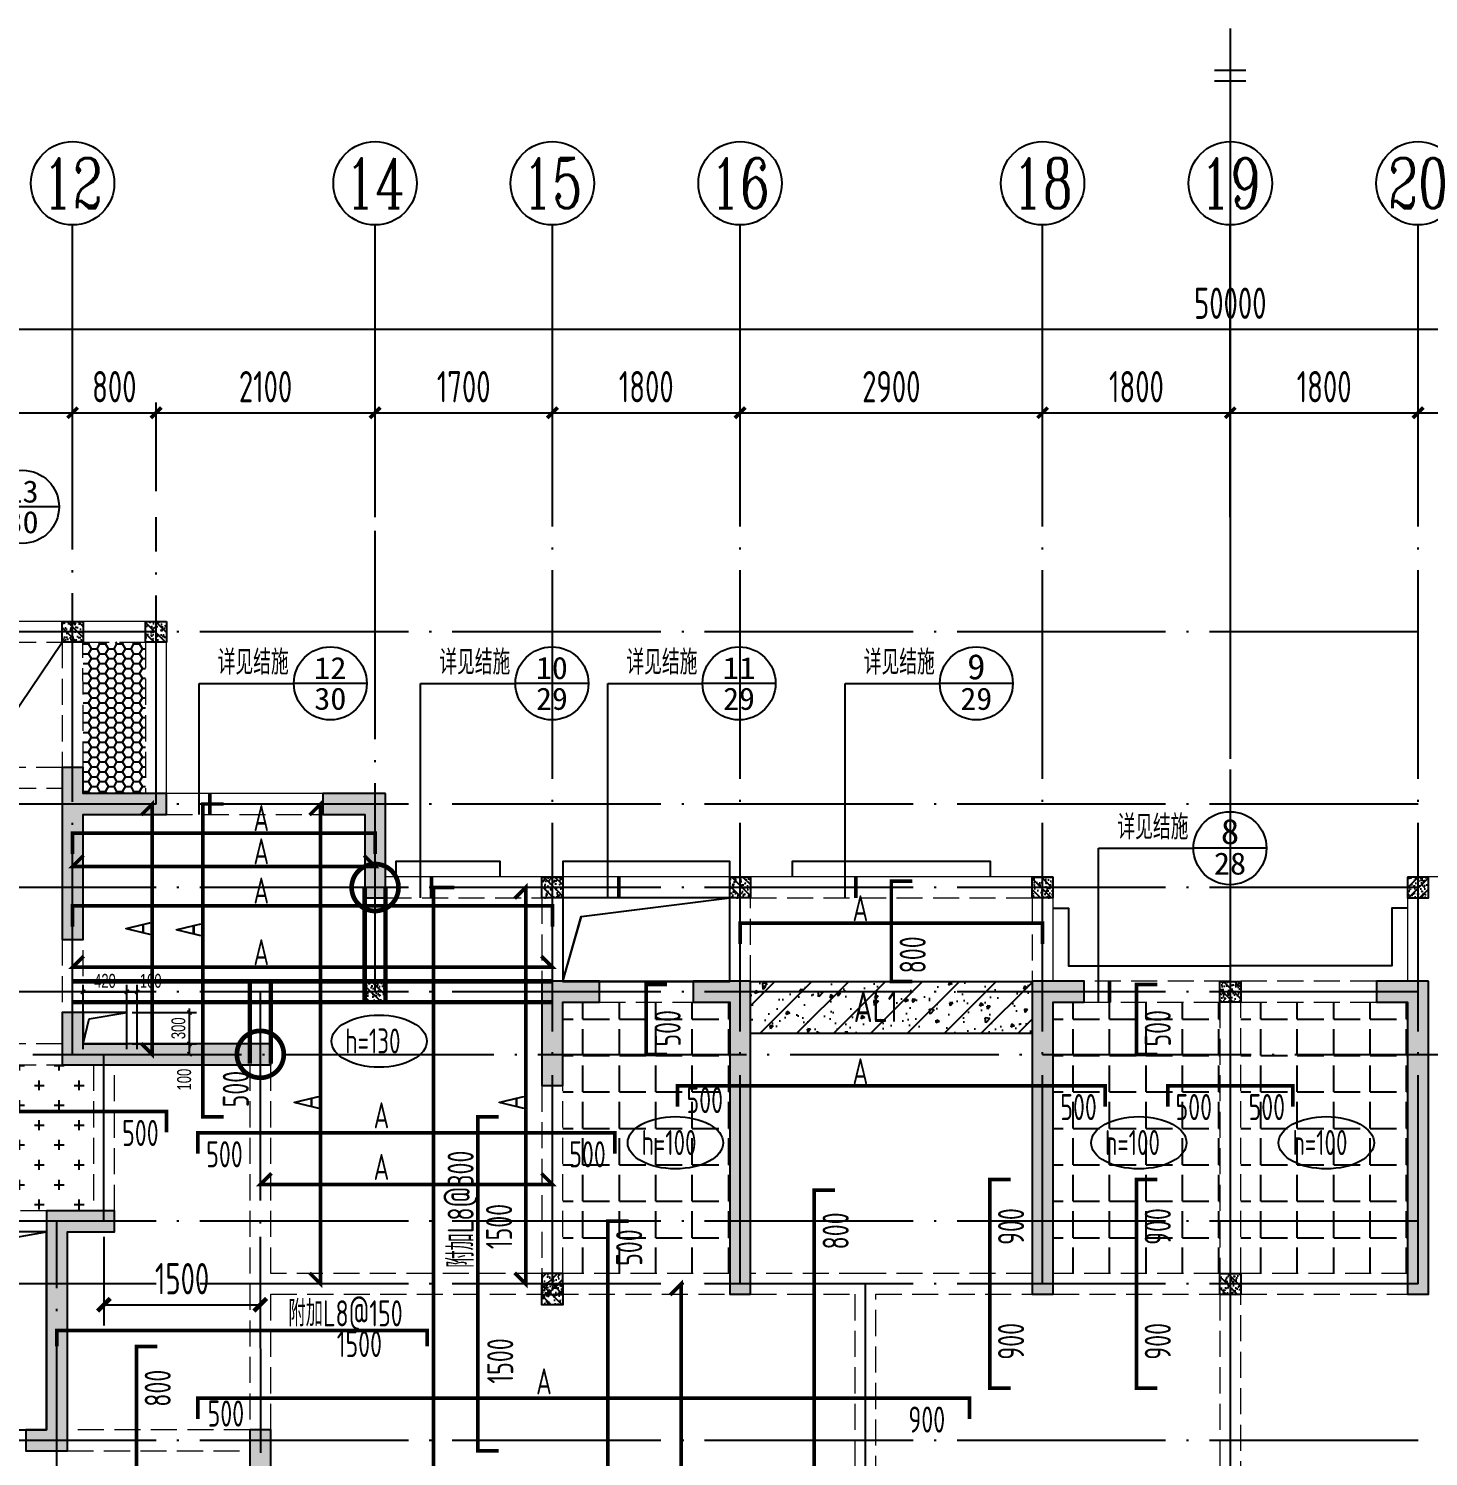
# Model space of a CAD drawing. Extents: x -1712635 to -854203, y -534641 to -21985.
# Drawn here: x -1234195 to -1220773, y -221457 to -207770 of the extents above; entities that cross this region are included whole.
import ezdxf
from ezdxf.enums import TextEntityAlignment as Align

# ---------------------------------------------------------------- set-up
doc = ezdxf.new("R2010")
doc.units = 0
doc.header["$LTSCALE"] = 1000
for name, pattern in [('CENTER', [8, 5, -1, 1, -1]), ('DASH', [0.35, 0.25, -0.1]), ('DASHED', [0.75, 0.5, -0.25]), ('DOTE', [2.42, 2, -0.2, 0.02, -0.2])]:
    doc.linetypes.add(name, pattern=pattern)
doc.layers.get('0').update_dxf_attribs({"linetype": 'CONTINUOUS'})
doc.layers.get('Defpoints').update_dxf_attribs({"linetype": 'CONTINUOUS'})
doc.layers.add('+公共字体', color=7, linetype='CONTINUOUS', lineweight=20)
for name, color, linetype in [('A-AXIS', 1, 'CONTINUOUS'), ('A-DOTE', 10, 'DOTE'), ('AXIS_NUM', 7, 'CONTINUOUS'), ('BEAM', 4, 'DASHED'), ('DIM_IDEN', 67, 'CONTINUOUS'), ('PUB_TEXT', 2, 'CONTINUOUS'), ('ROOF', 183, 'CONTINUOUS'), ('S-B板填充', 251, 'CONTINUOUS'), ('S-B板标注', 3, 'CONTINUOUS'), ('S-B板配筋', 6, 'CONTINUOUS'), ('S-B板配筋号', 7, 'CONTINUOUS'), ('S-C承台编号', 6, 'CONTINUOUS'), ('S-D洞口', 4, 'CONTINUOUS'), ('S-D洞口标注', 3, 'CONTINUOUS'), ('S-L主梁线', 4, 'DASH'), ('S-Q墙填充', 252, 'CONTINUOUS'), ('S-Q墙实线', 6, 'CONTINUOUS'), ('S-Q墙标注', 3, 'CONTINUOUS'), ('S-Y一般标注', 3, 'CONTINUOUS'), ('S-板正筋', 2, 'CONTINUOUS'), ('S-构造柱', 212, 'CONTINUOUS'), ('TEXT', 2, 'CONTINUOUS'), ('THIN', 7, 'CONTINUOUS'), ('水平筋标注', 7, 'CONTINUOUS'), ('看线', 251, 'CONTINUOUS')]:
    doc.layers.add(name, color=color, linetype=linetype)
doc.layers.add('配箍校核', color=34, linetype='CONTINUOUS', plot=False)
doc.styles.add('_TCH_AXIS', font='COMPLEX', dxfattribs={"bigfont": 'GBCBIG'})
doc.styles.add('_TCH_LABEL', font='simhei.ttf')
doc.styles.add('TSSD_Axis', font='complex.shx', dxfattribs={"width": 0.7, "bigfont": 'hztxt.shx'})
doc.styles.add('TSSD_DIMENSION', font='Tssdeng.shx', dxfattribs={"width": 0.7, "bigfont": 'tssdchn.shx'})
doc.styles.add('TSSD_REIN', font='tssdeng.shx', dxfattribs={"width": 0.7, "height": 300, "bigfont": 'tssdchn.shx'})
doc.styles.add('结构文字', font='zstxt.shx', dxfattribs={"width": 0.7, "bigfont": 'zshz.shx'})
doc.dimstyles.new('STRUCK', dxfattribs={"dimtxt": 400, "dimasz": 121, "dimexe": 200, "dimexo": 150, "dimgap": 115, "dimtad": 1, "dimdec": 0, "dimdsep": 46, "dimtxsty": '结构文字', "dimblk": 'ARCHTICK', "dimcen": 400, "dimclrd": 3, "dimclre": 3, "dimclrt": 7, "dimadec": 0, "dimazin": 0, "dimtfac": 1, "dimtdec": 0, "dimtix": 1, "dimtmove": 2, "dimatfit": 3, "dimldrblk": '_DIMX', "dimfxl": 0, "dimtolj": 1, "dimtzin": 0, "dimarcsym": 0})
doc.dimstyles.new('STRUCK30', dxfattribs={"dimscale": 0.33333, "dimtxt": 400, "dimasz": 121, "dimexe": 200, "dimexo": 150, "dimgap": 115, "dimtad": 1, "dimdec": 0, "dimdsep": 46, "dimtxsty": '结构文字', "dimblk": 'ARCHTICK', "dimcen": 400, "dimclrd": 3, "dimclre": 3, "dimclrt": 7, "dimadec": 0, "dimazin": 0, "dimtfac": 1, "dimtdec": 0, "dimtix": 1, "dimtmove": 2, "dimatfit": 3, "dimldrblk": '_DIMX', "dimfxl": 0, "dimtolj": 1, "dimtzin": 0, "dimarcsym": 0})
doc.dimstyles.new('TSSD_100_100', dxfattribs={"dimtxt": 300, "dimasz": 100, "dimexe": 100, "dimexo": 250, "dimgap": 100, "dimtad": 1, "dimdec": 0, "dimzin": 0, "dimdsep": 46, "dimtxsty": 'TSSD_DIMENSION', "dimblk": 'ARCHTICK', "dimcen": 0, "dimdle": 100, "dimclrt": 7, "dimadec": 0, "dimazin": 0, "dimtfac": 1, "dimtdec": 0, "dimtix": 1, "dimtmove": 2, "dimatfit": 3, "dimldrblk": 'ARCHTICK', "dimfxl": 0, "dimtolj": 1, "dimtzin": 0, "dimarcsym": 0})

# ---------------------------------------------------------------- blocks, each defined once
blk = doc.blocks.new('ts_axno')
at = {"color": 0, "linetype": 'ByBlock', "lineweight": -2}
blk.add_circle((0, 0), 0.5, dxfattribs=at)
at = {"color": 0, "linetype": 'ByBlock', "lineweight": -2, "style": 'TSSD_Axis', "width": 0.7}
blk.add_attdef('A', text='', height=0.6, dxfattribs=at).set_placement((0, 0), align=Align.MIDDLE_CENTER)
blk = doc.blocks.new('_ArchTick')
at = {"color": 0, "const_width": 0.35}
blk.add_lwpolyline([(-0.5, -0.5), (0.5, 0.5)], dxfattribs=at)
blk = doc.blocks.new('*D122')
at = {"layer": 'Defpoints', "color": 0}
for p in [(18500, 19250), (15700, 18250), (18500, 18250)]:
    blk.add_point(p, dxfattribs=at)
at = {"layer": 'S-Y一般标注', "color": 0, "lineweight": -2}
for p, q in [((15700, 18500), (15700, 19350)), ((18500, 18500), (18500, 19350)), ((15600, 19250), (18600, 19250))]:
    blk.add_line(p, q, dxfattribs=at)
at = {"layer": 'S-Y一般标注', "color": 0, "lineweight": -2, "xscale": 100, "yscale": 100, "zscale": 100, "rotation": 180}
blk.add_blockref('_ArchTick', (15700, 19250), dxfattribs=at)
at = {"layer": 'S-Y一般标注', "color": 0, "lineweight": -2, "xscale": 100, "yscale": 100, "zscale": 100}
blk.add_blockref('_ArchTick', (18500, 19250), dxfattribs=at)
at = {"layer": 'S-Y一般标注', "color": 7, "insert": (17100, 19500), "char_height": 300, "attachment_point": 5, "style": 'TSSD_DIMENSION'}
blk.add_mtext('\\A1;2800', dxfattribs=at)
blk = doc.blocks.new('*D123')
at = {"layer": 'Defpoints', "color": 0}
for p in [(19300, 19250), (18500, 18250), (19300, 18250)]:
    blk.add_point(p, dxfattribs=at)
at = {"layer": 'S-Y一般标注', "color": 0, "lineweight": -2}
for p, q in [((18500, 18500), (18500, 19350)), ((19300, 18500), (19300, 19350)), ((18400, 19250), (19400, 19250))]:
    blk.add_line(p, q, dxfattribs=at)
at = {"layer": 'S-Y一般标注', "color": 0, "lineweight": -2, "xscale": 100, "yscale": 100, "zscale": 100, "rotation": 180}
blk.add_blockref('_ArchTick', (18500, 19250), dxfattribs=at)
at = {"layer": 'S-Y一般标注', "color": 0, "lineweight": -2, "xscale": 100, "yscale": 100, "zscale": 100}
blk.add_blockref('_ArchTick', (19300, 19250), dxfattribs=at)
at = {"layer": 'S-Y一般标注', "color": 7, "insert": (18900, 19500), "char_height": 300, "attachment_point": 5, "style": 'TSSD_DIMENSION'}
blk.add_mtext('\\A1;800', dxfattribs=at)
blk = doc.blocks.new('*D124')
at = {"layer": 'Defpoints', "color": 0}
for p in [(23100, 19250), (21400, 18250), (23100, 18250)]:
    blk.add_point(p, dxfattribs=at)
at = {"layer": 'S-Y一般标注', "color": 0, "lineweight": -2}
for p, q in [((21400, 18500), (21400, 19350)), ((23100, 18500), (23100, 19350)), ((21300, 19250), (23200, 19250))]:
    blk.add_line(p, q, dxfattribs=at)
at = {"layer": 'S-Y一般标注', "color": 0, "lineweight": -2, "xscale": 100, "yscale": 100, "zscale": 100, "rotation": 180}
blk.add_blockref('_ArchTick', (21400, 19250), dxfattribs=at)
at = {"layer": 'S-Y一般标注', "color": 0, "lineweight": -2, "xscale": 100, "yscale": 100, "zscale": 100}
blk.add_blockref('_ArchTick', (23100, 19250), dxfattribs=at)
at = {"layer": 'S-Y一般标注', "color": 7, "insert": (22250, 19500), "char_height": 300, "attachment_point": 5, "style": 'TSSD_DIMENSION'}
blk.add_mtext('\\A1;1700', dxfattribs=at)
blk = doc.blocks.new('*D125')
at = {"layer": 'Defpoints', "color": 0}
for p in [(24900, 19250), (23100, 18250), (24900, 18250)]:
    blk.add_point(p, dxfattribs=at)
at = {"layer": 'S-Y一般标注', "color": 0, "lineweight": -2}
for p, q in [((23100, 18500), (23100, 19350)), ((24900, 18500), (24900, 19350)), ((23000, 19250), (25000, 19250))]:
    blk.add_line(p, q, dxfattribs=at)
at = {"layer": 'S-Y一般标注', "color": 0, "lineweight": -2, "xscale": 100, "yscale": 100, "zscale": 100, "rotation": 180}
blk.add_blockref('_ArchTick', (23100, 19250), dxfattribs=at)
at = {"layer": 'S-Y一般标注', "color": 0, "lineweight": -2, "xscale": 100, "yscale": 100, "zscale": 100}
blk.add_blockref('_ArchTick', (24900, 19250), dxfattribs=at)
at = {"layer": 'S-Y一般标注', "color": 7, "insert": (24000, 19500), "char_height": 300, "attachment_point": 5, "style": 'TSSD_DIMENSION'}
blk.add_mtext('\\A1;1800', dxfattribs=at)
blk = doc.blocks.new('*D126')
at = {"layer": 'Defpoints', "color": 0}
for p in [(27800, 19250), (24900, 18250), (27800, 18250)]:
    blk.add_point(p, dxfattribs=at)
at = {"layer": 'S-Y一般标注', "color": 0, "lineweight": -2}
for p, q in [((24900, 18500), (24900, 19350)), ((27800, 18500), (27800, 19350)), ((24800, 19250), (27900, 19250))]:
    blk.add_line(p, q, dxfattribs=at)
at = {"layer": 'S-Y一般标注', "color": 0, "lineweight": -2, "xscale": 100, "yscale": 100, "zscale": 100, "rotation": 180}
blk.add_blockref('_ArchTick', (24900, 19250), dxfattribs=at)
at = {"layer": 'S-Y一般标注', "color": 0, "lineweight": -2, "xscale": 100, "yscale": 100, "zscale": 100}
blk.add_blockref('_ArchTick', (27800, 19250), dxfattribs=at)
at = {"layer": 'S-Y一般标注', "color": 7, "insert": (26350, 19500), "char_height": 300, "attachment_point": 5, "style": 'TSSD_DIMENSION'}
blk.add_mtext('\\A1;2900', dxfattribs=at)
blk = doc.blocks.new('*D127')
at = {"layer": 'Defpoints', "color": 0}
for p in [(29600, 19250), (27800, 18250), (29600, 18250)]:
    blk.add_point(p, dxfattribs=at)
at = {"layer": 'S-Y一般标注', "color": 0, "lineweight": -2}
for p, q in [((27800, 18500), (27800, 19350)), ((29600, 18500), (29600, 19350)), ((27700, 19250), (29700, 19250))]:
    blk.add_line(p, q, dxfattribs=at)
at = {"layer": 'S-Y一般标注', "color": 0, "lineweight": -2, "xscale": 100, "yscale": 100, "zscale": 100, "rotation": 180}
blk.add_blockref('_ArchTick', (27800, 19250), dxfattribs=at)
at = {"layer": 'S-Y一般标注', "color": 0, "lineweight": -2, "xscale": 100, "yscale": 100, "zscale": 100}
blk.add_blockref('_ArchTick', (29600, 19250), dxfattribs=at)
at = {"layer": 'S-Y一般标注', "color": 7, "insert": (28700, 19500), "char_height": 300, "attachment_point": 5, "style": 'TSSD_DIMENSION'}
blk.add_mtext('\\A1;1800', dxfattribs=at)
blk = doc.blocks.new('*D128')
at = {"layer": 'Defpoints', "color": 0}
for p in [(31400, 19250), (29600, 18250), (31400, 18250)]:
    blk.add_point(p, dxfattribs=at)
at = {"layer": 'S-Y一般标注', "color": 0, "lineweight": -2}
for p, q in [((29600, 18500), (29600, 19350)), ((31400, 18500), (31400, 19350)), ((29500, 19250), (31500, 19250))]:
    blk.add_line(p, q, dxfattribs=at)
at = {"layer": 'S-Y一般标注', "color": 0, "lineweight": -2, "xscale": 100, "yscale": 100, "zscale": 100, "rotation": 180}
blk.add_blockref('_ArchTick', (29600, 19250), dxfattribs=at)
at = {"layer": 'S-Y一般标注', "color": 0, "lineweight": -2, "xscale": 100, "yscale": 100, "zscale": 100}
blk.add_blockref('_ArchTick', (31400, 19250), dxfattribs=at)
at = {"layer": 'S-Y一般标注', "color": 7, "insert": (30500, 19500), "char_height": 300, "attachment_point": 5, "style": 'TSSD_DIMENSION'}
blk.add_mtext('\\A1;1800', dxfattribs=at)
blk = doc.blocks.new('*D129')
at = {"layer": 'Defpoints', "color": 0}
for p in [(34300, 19250), (31400, 18250), (34300, 18250)]:
    blk.add_point(p, dxfattribs=at)
at = {"layer": 'S-Y一般标注', "color": 0, "lineweight": -2}
for p, q in [((31400, 18500), (31400, 19350)), ((34300, 18500), (34300, 19350)), ((31300, 19250), (34400, 19250))]:
    blk.add_line(p, q, dxfattribs=at)
at = {"layer": 'S-Y一般标注', "color": 0, "lineweight": -2, "xscale": 100, "yscale": 100, "zscale": 100, "rotation": 180}
blk.add_blockref('_ArchTick', (31400, 19250), dxfattribs=at)
at = {"layer": 'S-Y一般标注', "color": 0, "lineweight": -2, "xscale": 100, "yscale": 100, "zscale": 100}
blk.add_blockref('_ArchTick', (34300, 19250), dxfattribs=at)
at = {"layer": 'S-Y一般标注', "color": 7, "insert": (32850, 19500), "char_height": 300, "attachment_point": 5, "style": 'TSSD_DIMENSION'}
blk.add_mtext('\\A1;2900', dxfattribs=at)
blk = doc.blocks.new('*D139')
at = {"layer": 'Defpoints', "color": 0}
for p in [(54600, 20050), (4600, 18250), (54600, 18250)]:
    blk.add_point(p, dxfattribs=at)
at = {"layer": 'S-Y一般标注', "color": 0, "lineweight": -2}
for p, q in [((4600, 18500), (4600, 20150)), ((54600, 18500), (54600, 20150)), ((4500, 20050), (54700, 20050))]:
    blk.add_line(p, q, dxfattribs=at)
at = {"layer": 'S-Y一般标注', "color": 0, "lineweight": -2, "xscale": 100, "yscale": 100, "zscale": 100, "rotation": 180}
blk.add_blockref('_ArchTick', (4600, 20050), dxfattribs=at)
at = {"layer": 'S-Y一般标注', "color": 0, "lineweight": -2, "xscale": 100, "yscale": 100, "zscale": 100}
blk.add_blockref('_ArchTick', (54600, 20050), dxfattribs=at)
at = {"layer": 'S-Y一般标注', "color": 7, "insert": (29600, 20300), "char_height": 300, "attachment_point": 5, "style": 'TSSD_DIMENSION'}
blk.add_mtext('\\A1;50000', dxfattribs=at)
blk = doc.blocks.new('*D151')
at = {"layer": 'Defpoints', "color": 0}
for p in [(21400, 19250), (19300, 18250), (21400, 18250)]:
    blk.add_point(p, dxfattribs=at)
at = {"layer": 'S-Y一般标注', "color": 0, "lineweight": -2}
for p, q in [((19300, 18500), (19300, 19350)), ((21400, 18500), (21400, 19350)), ((19200, 19250), (21500, 19250))]:
    blk.add_line(p, q, dxfattribs=at)
at = {"layer": 'S-Y一般标注', "color": 0, "lineweight": -2, "xscale": 100, "yscale": 100, "zscale": 100, "rotation": 180}
blk.add_blockref('_ArchTick', (19300, 19250), dxfattribs=at)
at = {"layer": 'S-Y一般标注', "color": 0, "lineweight": -2, "xscale": 100, "yscale": 100, "zscale": 100}
blk.add_blockref('_ArchTick', (21400, 19250), dxfattribs=at)
at = {"layer": 'S-Y一般标注', "color": 7, "insert": (20350, 19500), "char_height": 300, "attachment_point": 5, "style": 'TSSD_DIMENSION'}
blk.add_mtext('\\A1;2100', dxfattribs=at)
blk = doc.blocks.new('20210729.03501652')
at = {"layer": '看线', "color": 202, "ltscale": 0.5}
for points in [[(17500, 10900), (17500, 11050), (16500, 11050), (16500, 10900)], [(19700, 10900), (19700, 11050), (18100, 11050), (18100, 10900)], [(22200, 10900), (22200, 11050), (20300, 11050), (20300, 10900)], [(22800, 10600), (22950, 10600), (22950, 10050), (24500, 10050)], [(26200, 10600), (26050, 10600), (26050, 10050), (24500, 10050)]]:
    blk.add_lwpolyline(points, dxfattribs=at)
blk = doc.blocks.new('*D1449')
at = {"layer": 'Defpoints', "color": 0}
for p in [(-1233253, -217203), (-1232653, -217203), (-1233253, -217503)]:
    blk.add_point(p, dxfattribs=at)
at = {"layer": 'S-D洞口标注', "color": 3, "lineweight": -2}
for p, q in [((-1233203, -217203), (-1232586, -217203)), ((-1232653, -217203), (-1232653, -217163)), ((-1232653, -217503), (-1232653, -217203)), ((-1233203, -217503), (-1232586, -217503)), ((-1232653, -217503), (-1232653, -217543))]:
    blk.add_line(p, q, dxfattribs=at)
at = {"layer": 'S-D洞口标注', "color": 3, "lineweight": -2, "xscale": 40.33293, "yscale": 40.33293, "zscale": 40.33293}
for p, rotation in [((-1232653, -217203), 270), ((-1232653, -217503), 90)]:
    blk.add_blockref('_ArchTick', p, dxfattribs=dict(at, rotation=rotation))
at = {"layer": 'S-D洞口标注', "color": 7, "insert": (-1232758, -217353), "char_height": 133.3, "attachment_point": 5, "rotation": 90, "style": '结构文字'}
blk.add_mtext('\\A1;300', dxfattribs=at)
blk = doc.blocks.new('_DIMX')
blk.add_line((-150, 0), (150, 0))
at = {"const_width": 50}
blk.add_lwpolyline([(-70, -70), (70, 70)], dxfattribs=at)
blk = doc.blocks.new('*D1450')
at = {"layer": 'Defpoints', "color": 0}
for p in [(-1233253, -217004), (-1233673, -217604), (-1233253, -217603)]:
    blk.add_point(p, dxfattribs=at)
at = {"layer": 'S-D洞口标注', "color": 3, "lineweight": -2}
for p, q in [((-1233673, -217554), (-1233673, -216937)), ((-1233673, -217004), (-1233253, -217004)), ((-1233253, -217553), (-1233253, -216937))]:
    blk.add_line(p, q, dxfattribs=at)
at = {"layer": 'S-D洞口标注', "color": 3, "lineweight": -2, "xscale": 40.33293, "yscale": 40.33293, "zscale": 40.33293, "rotation": 180}
blk.add_blockref('_ArchTick', (-1233673, -217004), dxfattribs=at)
at = {"layer": 'S-D洞口标注', "color": 3, "lineweight": -2, "xscale": 40.33293, "yscale": 40.33293, "zscale": 40.33293}
blk.add_blockref('_ArchTick', (-1233253, -217004), dxfattribs=at)
at = {"layer": 'S-D洞口标注', "color": 7, "insert": (-1233463, -216899), "char_height": 133.3, "attachment_point": 5, "style": '结构文字'}
blk.add_mtext('\\A1;420', dxfattribs=at)
blk = doc.blocks.new('*D1451')
at = {"layer": 'Defpoints', "color": 0}
for p in [(-1233153, -217004), (-1233253, -217603), (-1233153, -217603)]:
    blk.add_point(p, dxfattribs=at)
at = {"layer": 'S-D洞口标注', "color": 3, "lineweight": -2}
for p, q in [((-1233253, -217553), (-1233253, -216937)), ((-1233253, -217004), (-1233153, -217004)), ((-1233153, -217553), (-1233153, -216937))]:
    blk.add_line(p, q, dxfattribs=at)
at = {"layer": 'S-D洞口标注', "color": 3, "lineweight": -2, "xscale": 40.33293, "yscale": 40.33293, "zscale": 40.33293, "rotation": 180}
blk.add_blockref('_ArchTick', (-1233253, -217004), dxfattribs=at)
at = {"layer": 'S-D洞口标注', "color": 3, "lineweight": -2, "xscale": 40.33293, "yscale": 40.33293, "zscale": 40.33293}
blk.add_blockref('_ArchTick', (-1233153, -217004), dxfattribs=at)
at = {"layer": 'S-D洞口标注', "color": 7, "insert": (-1233024, -216899), "char_height": 133.3, "attachment_point": 5, "style": '结构文字'}
blk.add_mtext('\\A1;100', dxfattribs=at)
blk = doc.blocks.new('*D1452')
at = {"layer": 'Defpoints', "color": 0}
for p in [(-1233253, -217503), (-1233253, -217603), (-1232653, -217503)]:
    blk.add_point(p, dxfattribs=at)
at = {"layer": 'S-D洞口标注', "color": 3, "lineweight": -2}
for p, q in [((-1233203, -217503), (-1232586, -217503)), ((-1233203, -217603), (-1232586, -217603)), ((-1232653, -217603), (-1232653, -217503))]:
    blk.add_line(p, q, dxfattribs=at)
at = {"layer": 'S-D洞口标注', "color": 3, "lineweight": -2, "xscale": 40.33293, "yscale": 40.33293, "zscale": 40.33293}
for p, rotation in [((-1232653, -217503), 90), ((-1232653, -217603), 270)]:
    blk.add_blockref('_ArchTick', p, dxfattribs=dict(at, rotation=rotation))
at = {"layer": 'S-D洞口标注', "color": 7, "insert": (-1232703, -217845), "char_height": 133.3, "attachment_point": 5, "rotation": 90, "style": '结构文字'}
blk.add_mtext('\\A1;100', dxfattribs=at)
blk = doc.blocks.new('20210803.22403995')
at = {"layer": '+公共字体', "color": 2, "const_width": 45}
for points in [[(-847438, -168387, 1), (-847438, -167937, 1), (-847438, -168387, -1)], [(-848538, -169986, 1), (-848538, -169536, 1), (-848538, -169986, -1)]]:
    blk.add_lwpolyline(points, format="xyb", dxfattribs=at)
blk = doc.blocks.new('20210807.15312791')
at = {"layer": 'S-Q墙填充'}
h = blk.add_hatch(color=252, dxfattribs=at)
h.dxf.hatch_style = 1
h.paths.add_polyline_path([(74816, 67840), (74816, 66540), (75016, 66540), (75016, 67740), (75815, 67740), (75815, 67940), (75016, 67940), (75016, 68190), (74816, 68190)])
h = blk.add_hatch(color=252, dxfattribs=at)
h.dxf.hatch_style = 1
h.paths.add_polyline_path([(77916, 67940), (77316, 67940), (77316, 67740), (77716, 67740), (77716, 66940), (77916, 66940)])
h = blk.add_hatch(color=252, dxfattribs=at)
h.dxf.hatch_style = 1
h.paths.add_polyline_path([(79416, 66140), (79416, 65140), (79616, 65140), (79616, 65940), (79966, 65940), (79966, 66140)])
h = blk.add_hatch(color=252, dxfattribs=at)
h.dxf.hatch_style = 1
h.paths.add_polyline_path([(81416, 66140), (80866, 66140), (80866, 65940), (81216, 65940), (81216, 63140), (81416, 63140)])
h = blk.add_hatch(color=252, dxfattribs=at)
h.dxf.hatch_style = 1
h.paths.add_polyline_path([(84116, 66140), (84116, 63140), (84316, 63140), (84316, 65940), (84616, 65940), (84616, 66140)])
h = blk.add_hatch(color=252, dxfattribs=at)
h.dxf.hatch_style = 1
h.paths.add_polyline_path([(87916, 66140), (87416, 66140), (87416, 65940), (87716, 65940), (87716, 63140), (87916, 63140)])
h = blk.add_hatch(color=252, dxfattribs=at)
h.dxf.hatch_style = 1
h.paths.add_polyline_path([(75016, 65540), (75016, 65840), (74816, 65840), (74816, 65340), (75216, 65340), (76816, 65340), (76816, 65540), (75216, 65540)])
h = blk.add_hatch(color=252, dxfattribs=at)
h.dxf.hatch_style = 1
h.paths.add_polyline_path([(74866, 61640), (74866, 63740), (75316, 63740), (75316, 63940), (74666, 63940), (74666, 61840), (74466, 61840), (74466, 61640)])
h = blk.add_hatch(color=252, dxfattribs=at)
h.dxf.hatch_style = 1
h.paths.add_polyline_path([(76816, 60640), (76816, 61840), (76616, 61840), (76616, 60640)])
at = {"layer": 'S-D洞口', "color": 5}
for points in [[(79616, 66140), (81216, 66140), (81216, 66940), (79616, 66940), (79616, 66140), (79793, 66762), (81216, 66940)], [(72366, 61840), (74666, 61840), (74666, 63740), (72366, 63740), (72366, 61840), (72712, 63393), (74666, 63740)]]:
    blk.add_lwpolyline(points, dxfattribs=at)
at = {"layer": 'S-L主梁线', "linetype": 'ByBlock', "lineweight": 18}
for p, q in [((74915, 69590), (72116, 69590)), ((75816, 69590), (74915, 69590)), ((75815, 67940), (75816, 69590)), ((77316, 67940), (75815, 67940)), ((79516, 67140), (77916, 67140)), ((81316, 67140), (79516, 67140)), ((84316, 67140), (81316, 67140)), ((84316, 66140), (84316, 67140)), ((87716, 67140), (87716, 66140)), ((90716, 67140), (87716, 67140)), ((79616, 66940), (81216, 66940)), ((79616, 66140), (79616, 66940)), ((81216, 66940), (81216, 66140)), ((80866, 66140), (79966, 66140)), ((72366, 63740), (74666, 63740))]:
    blk.add_line(p, q, dxfattribs=at)
at = {"layer": 'S-L主梁线', "linetype": 'DASH', "lineweight": 18}
for p, q in [((72216, 69390), (74815, 69390)), ((74815, 69390), (74816, 68190)), ((75015, 69390), (75616, 69390)), ((75016, 68190), (75015, 69390)), ((75616, 69390), (75615, 67940)), ((74816, 68190), (72216, 68190)), ((72216, 67990), (74816, 67990)), ((75815, 67740), (77316, 67740)), ((77916, 66940), (79416, 66940)), ((79416, 66940), (79416, 66140)), ((81416, 66940), (84116, 66940)), ((81416, 66140), (81416, 66940)), ((84116, 66940), (84116, 66140)), ((74816, 66540), (74816, 65840)), ((75016, 65840), (75016, 66540)), ((86016, 66140), (84616, 66140)), ((87416, 66140), (86016, 66140)), ((79966, 65940), (80866, 65940)), ((84616, 65940), (85916, 65940)), ((85916, 65940), (85916, 63340)), ((86116, 65940), (87416, 65940)), ((86116, 63340), (86116, 65940)), ((74816, 65540), (72216, 65540)), ((72216, 65340), (74816, 65340)), ((75116, 65340), (75116, 63940)), ((75316, 63940), (75316, 65340)), ((76616, 65340), (76616, 63240)), ((76816, 63340), (76816, 65340)), ((79416, 65140), (79416, 63340)), ((79616, 63340), (79616, 65140)), ((74666, 63940), (72366, 63940)), ((76616, 63240), (76616, 61840)), ((79416, 63340), (76816, 63340)), ((81216, 63340), (79616, 63340)), ((82516, 63340), (81416, 63340)), ((84116, 63340), (82516, 63340)), ((85916, 63340), (84316, 63340)), ((87716, 63340), (86116, 63340)), ((76816, 63140), (79516, 63140)), ((76816, 61840), (76816, 63140)), ((79516, 63140), (81216, 63140)), ((81416, 63140), (82416, 63140)), ((82416, 63140), (82416, 60290)), ((82616, 63140), (84116, 63140)), ((82616, 60290), (82616, 63140)), ((84316, 63140), (85916, 63140)), ((85916, 63140), (85916, 58840)), ((86116, 58840), (86116, 63140)), ((86116, 63140), (87716, 63140)), ((76616, 61840), (74866, 61840)), ((74866, 61640), (76616, 61640))]:
    blk.add_line(p, q, dxfattribs=at)
at = {"layer": 'S-Q墙实线'}
for points in [[(74816, 67840), (74816, 66540), (75016, 66540), (75016, 67740), (75815, 67740), (75815, 67940), (75016, 67940), (75016, 68190), (74816, 68190)], [(77916, 67940), (77316, 67940), (77316, 67740), (77716, 67740), (77716, 66940), (77916, 66940)], [(79416, 66140), (79416, 65140), (79616, 65140), (79616, 65940), (79966, 65940), (79966, 66140)], [(81416, 66140), (80866, 66140), (80866, 65940), (81216, 65940), (81216, 63140), (81416, 63140)], [(84116, 66140), (84116, 63140), (84316, 63140), (84316, 65940), (84616, 65940), (84616, 66140)], [(87916, 66140), (87416, 66140), (87416, 65940), (87716, 65940), (87716, 63140), (87916, 63140)], [(75016, 65540), (75016, 65840), (74816, 65840), (74816, 65340), (75216, 65340), (76816, 65340), (76816, 65540), (75216, 65540)], [(74866, 61640), (74866, 63740), (75316, 63740), (75316, 63940), (74666, 63940), (74666, 61840), (74466, 61840), (74466, 61640)], [(76816, 60640), (76816, 61840), (76616, 61840), (76616, 60640)]]:
    blk.add_lwpolyline(points, close=True, dxfattribs=at)
blk = doc.blocks.new('20210730.02141516')
at = {"layer": 'S-构造柱'}
h = blk.add_hatch(dxfattribs=at)
h.set_pattern_fill('ARMORED', color=256, scale=15, angle=-90, style=0)
h.set_pattern_definition([(320, (-154189.41, 3278673.45), (-9.4128202, -107.5890274), [11.25, -123.75]), (265, (-154189.41, 3278673.45), (112.82882, 20.8127), [9, -99]), (10.4514, (-154190.19, 3278664.49), (103.4159313, -86.7764073), [9.5610285, -105.1713168]), (316.1842, (-154159.41, 3278673.45), (-24.827852, -160.0861573), [16.875, -185.625]), (6.6356, (-154161.48, 3278660.11), (146.117681, -140.199406), [14.341543, -157.75695]), (261.1842, (-154159.41, 3278673.45), (146.11779, -140.199292), [13.5, -148.5]), (291, (-154166.91, 3278658.45), (-60.3928336, -89.5360578), [11.25, -123.75]), (236, (-154166.91, 3278658.45), (108.7725068, -36.4972998), [9, -99]), (341.4514, (-154171.94, 3278650.99), (48.3795745, -126.0333943), [9.5610285, -105.1713168]), (307.5, (-154189.41, 3278673.454), (49.93407807, -1.8239783), [0, -97.8, 0, -100.5, 0, -99.375]), (277.5, (-154189.41, 3278673.454), (59.1617568, -39.4604306), [0, -57.3, 0, -95.55, 0, -37.875]), (237.5, (-154189.41, 3278706.904), (-3.38323076, -80.07336543), [0, -37.5, 0, -117, 0, -155.25]), (227.5, (-154189.41, 3278721.904), (15.0157473, -87.4779254), [0, -48.75, 0, -77.7, 0, -110.25]), (315, (-154189.41, 3278673.454), (53.0330086, 53.0330086), [])])
h.paths.add_polyline_path([(200, 200), (200, 0), (0, 0), (0, 200)])
blk.add_lwpolyline([(200, 200), (200, 0), (0, 0), (0, 200)], close=True, dxfattribs=at)
blk = doc.blocks.new('20210809.18285270')
at = {"layer": 'ROOF', "rotation": 359.9999999538236}
for p in [(13900, 12550), (14700, 12550)]:
    blk.add_blockref('20210730.02141516', p, dxfattribs=at)
at = {"layer": 'ROOF'}
for p in [(18500, 10100), (20300, 10100), (23200, 10100), (16800, 9100), (25000, 9100), (25000, 6300), (18500, 6200)]:
    blk.add_blockref('20210730.02141516', p, dxfattribs=at)
at = {"layer": 'ROOF', "xscale": -1, "rotation": 4.61764226855621e-08}
for p in [(27000, 10100), (18700, 6300)]:
    blk.add_blockref('20210730.02141516', p, dxfattribs=at)
blk = doc.blocks.new('*D402')
at = {"layer": 'Defpoints', "color": 0}
for p in [(-200559, -4859), (-199059, -4859), (-199059, -5659)]:
    blk.add_point(p, dxfattribs=at)
at = {"layer": 'S-Q墙标注', "color": 3, "lineweight": -2}
for p, q in [((-200559, -5009), (-200559, -5859)), ((-199059, -5009), (-199059, -5859)), ((-200559, -5659), (-199059, -5659))]:
    blk.add_line(p, q, dxfattribs=at)
at = {"layer": 'S-Q墙标注', "color": 3, "lineweight": -2, "xscale": 121, "yscale": 121, "zscale": 121, "rotation": 180}
blk.add_blockref('_ArchTick', (-200559, -5659), dxfattribs=at)
at = {"layer": 'S-Q墙标注', "color": 3, "lineweight": -2, "xscale": 121, "yscale": 121, "zscale": 121}
blk.add_blockref('_ArchTick', (-199059, -5659), dxfattribs=at)
at = {"layer": 'S-Q墙标注', "color": 7, "insert": (-199809, -5409), "char_height": 300, "attachment_point": 5, "style": 'TSSD_REIN'}
blk.add_mtext('\\A1;1500', dxfattribs=at)
blk = doc.blocks.new('20210811.10050802')
at = {"layer": 'DIM_IDEN'}
for p, q in [((14117, 15853), (13417, 15853)), ((15459, 14161), (16368, 14161)), ((15459, 12905), (15459, 14161)), ((17068, 14161), (16368, 14161)), ((17584, 14161), (18493, 14161)), ((17584, 12105), (17584, 14161)), ((19193, 14161), (18493, 14161)), ((19378, 14161), (20287, 14161)), ((19378, 12105), (19378, 14161)), ((20987, 14161), (20287, 14161)), ((21653, 14161), (22562, 14161)), ((21653, 12105), (21653, 14161)), ((23262, 14161), (22562, 14161)), ((24085, 12581), (24994, 12581)), ((24085, 11105), (24085, 12581)), ((25694, 12581), (24994, 12581))]:
    blk.add_line(p, q, dxfattribs=at)
at = {"layer": 'DIM_IDEN', "const_width": 35}
for points in [[(15564, 12905), (15564, 13105)], [(17689, 12105), (17689, 12305)], [(19483, 12105), (19483, 12305)], [(21758, 12105), (21758, 12305)], [(24190, 11105), (24190, 11305)]]:
    blk.add_lwpolyline(points, dxfattribs=at)
at = {"layer": 'DIM_IDEN'}
for centre in [(13767, 15853), (16718, 14161), (18843, 14161), (20637, 14161), (22912, 14161), (25344, 12581)]:
    blk.add_circle(centre, 350, dxfattribs=at)
at = {"layer": 'PUB_TEXT', "style": '_TCH_LABEL'}
for s, height, width, p, p2 in [('13', 212.7, 1.00565, (13613, 15894), (13921, 15894)), ('30', 212.7, 1.00565, (13613, 15600), (13921, 15600)), ('12', 211.6, 1.022989, (16562, 14202), (16873, 14202)), ('10', 213.8, 0.988889, (18691, 14202), (18995, 14202)), ('11', 210.8, 1.034884, (20480, 14202), (20794, 14202)), ('9', 242, 1.011364, (22824, 14200), (23000, 14200)), ('30', 212.7, 1.00565, (16564, 13908), (16872, 13908)), ('29', 213.8, 0.988889, (18691, 13907), (18995, 13907)), ('29', 213.8, 0.988889, (20485, 13907), (20789, 13907)), ('29', 213.8, 0.988889, (22760, 13907), (23064, 13907)), ('8', 242, 1.017143, (25256, 12620), (25433, 12620)), ('28', 212.3, 1.011364, (25190, 12328), (25499, 12328))]:
    blk.add_text(s, height=height, dxfattribs=dict(at, width=width)).set_placement(p, p2, align=Align.FIT)
at = {"layer": 'PUB_TEXT', "style": '_TCH_AXIS'}
for p in [(15638, 14245), (17763, 14245), (19557, 14245), (21833, 14245), (24265, 12665)]:
    blk.add_text('详见结施', height=236.3, dxfattribs=at).set_placement(p)
blk = doc.blocks.new('20210726.16395156')
at = {"layer": 'A-AXIS'}
for p, q in [((18500, 18249.9), (18500, 21049.9)), ((21400, 18249.9), (21400, 21049.9)), ((23100, 18249.9), (23100, 21049.9)), ((24900, 18249.9), (24900, 21049.9)), ((27800, 18249.9), (27800, 21049.9)), ((29600, 18249.9), (29600, 21049.9)), ((31400, 18249.9), (31400, 21049.9))]:
    blk.add_line(p, q, dxfattribs=at)
at = {"layer": 'A-DOTE'}
for p, q in [((18500, 13100.3), (18500, 18249.9)), ((19300, 15500), (19300, 18249.9)), ((21400, 13700), (21400, 18249.9)), ((23100, 10900), (23100, 18249.9)), ((24900, 10900), (24900, 18249.9)), ((27800, 10900), (27800, 18249.9)), ((29600, 18249.9), (29600, 3600)), ((31400, 10900), (31400, 18249.9)), ((55600, 17150), (3600, 17150)), ((55600, 15500), (3600, 15500)), ((55600, 14700), (3600, 14700)), ((55600, 13700), (3600, 13700)), ((20299.8, 13700), (20300, 3600)), ((3600, 13100.3), (55600, 13100.3)), ((18800, 11500), (18800, 13100)), ((55600, 11500), (3600, 11500)), ((18350, 3600.1), (18350, 11500)), ((55600, 10900), (3600, 10900)), ((26100, 10900), (26100, 3600)), ((55600, 9400), (3600, 9400))]:
    blk.add_line(p, q, dxfattribs=at)
at = {"layer": 'A-AXIS'}
ref = blk.add_blockref('ts_axno', (18500, 21449.9), dxfattribs=dict(at, xscale=800, yscale=800, zscale=800))
ref.add_attrib('7', '12', dxfattribs={"layer": 'AXIS_NUM', "height": 480, "style": 'TSSD_Axis', "width": 0.7}).set_placement((18500, 21449.9), align=Align.MIDDLE_CENTER)
ref = blk.add_blockref('ts_axno', (21400, 21449.9), dxfattribs=dict(at, xscale=800, yscale=800, zscale=800))
ref.add_attrib('8', '14', dxfattribs={"layer": 'AXIS_NUM', "height": 480, "style": 'TSSD_Axis', "width": 0.7}).set_placement((21400, 21449.9), align=Align.MIDDLE_CENTER)
ref = blk.add_blockref('ts_axno', (23100, 21449.9), dxfattribs=dict(at, xscale=800, yscale=800, zscale=800))
ref.add_attrib('9', '15', dxfattribs={"layer": 'AXIS_NUM', "height": 480, "style": 'TSSD_Axis', "width": 0.7}).set_placement((23100, 21449.9), align=Align.MIDDLE_CENTER)
ref = blk.add_blockref('ts_axno', (24900, 21449.9), dxfattribs=dict(at, xscale=800, yscale=800, zscale=800))
ref.add_attrib('10', '16', dxfattribs={"layer": 'AXIS_NUM', "height": 480, "style": 'TSSD_Axis', "width": 0.7}).set_placement((24900, 21449.9), align=Align.MIDDLE_CENTER)
ref = blk.add_blockref('ts_axno', (27800, 21449.9), dxfattribs=dict(at, xscale=800, yscale=800, zscale=800))
ref.add_attrib('11', '18', dxfattribs={"layer": 'AXIS_NUM', "height": 480, "style": 'TSSD_Axis', "width": 0.7}).set_placement((27800, 21449.9), align=Align.MIDDLE_CENTER)
ref = blk.add_blockref('ts_axno', (29600, 21449.9), dxfattribs=dict(at, xscale=800, yscale=800, zscale=800))
ref.add_attrib('12', '19', dxfattribs={"layer": 'AXIS_NUM', "height": 480, "style": 'TSSD_Axis', "width": 0.7}).set_placement((29600, 21449.9), align=Align.MIDDLE_CENTER)
ref = blk.add_blockref('ts_axno', (31400, 21449.9), dxfattribs=dict(at, xscale=800, yscale=800, zscale=800))
ref.add_attrib('13', '20', dxfattribs={"layer": 'AXIS_NUM', "height": 480, "style": 'TSSD_Axis', "width": 0.7}).set_placement((31400, 21449.9), align=Align.MIDDLE_CENTER)
at = {"layer": 'S-Y一般标注'}
for base, p1, p2, picture, middle in [((54600, 20049.9), (4600, 18249.9), (54600, 18249.9), '*D139', (29600, 20299.9)), ((18500, 19249.9), (15700, 18249.9), (18500, 18249.9), '*D122', (17100, 19499.9)), ((19300, 19249.9), (18500, 18249.9), (19300, 18249.9), '*D123', (18900, 19499.9)), ((21400, 19249.9), (19300, 18249.9), (21400, 18249.9), '*D151', (20350, 19499.9)), ((23100, 19249.9), (21400, 18249.9), (23100, 18249.9), '*D124', (22250, 19499.9)), ((24900, 19249.9), (23100, 18249.9), (24900, 18249.9), '*D125', (24000, 19499.9)), ((27800, 19249.9), (24900, 18249.9), (27800, 18249.9), '*D126', (26350, 19499.9)), ((29600, 19249.9), (27800, 18249.9), (29600, 18249.9), '*D127', (28700, 19499.9)), ((31400, 19249.9), (29600, 18249.9), (31400, 18249.9), '*D128', (30500, 19499.9)), ((34300, 19249.9), (31400, 18249.9), (34300, 18249.9), '*D129', (32850, 19499.9))]:
    dim = blk.add_linear_dim(base=base, p1=p1, p2=p2, dimstyle='TSSD_100_100', dxfattribs=at)
    dim.commit()
    dim.dimension.update_dxf_attribs({"geometry": picture, "text_midpoint": middle})
blk = doc.blocks.new('20210810.19092027')
at = {"layer": 'S-Q墙标注'}
dim = blk.add_linear_dim(base=(100917.7, 61274), p1=(99417.8, 62074), p2=(100917.7, 62074), dimstyle='STRUCK', override={"dimtxt": 300, "dimgap": 100, "dimtxsty": 'TSSD_REIN'}, dxfattribs=at)
dim.commit()
dim.dimension.update_dxf_attribs({"geometry": '*D402', "text_midpoint": (100167.7, 61524), "insert": (299976.5, 66933)})

msp = doc.modelspace()

# ---------------------------------------------------------------- hatches: boundary and pattern name
at = {"layer": 'BEAM', "linetype": 'ByBlock'}
h = msp.add_hatch(dxfattribs=at)
h.set_pattern_fill('ARMORED', color=252, scale=50, angle=180, style=0)
h.set_pattern_definition([(230, (-1445043.97, 1697018.06), (-358.63009, 31.376067), [37.5, -412.5]), (175, (-1445043.97, 1697018.06), (69.37567, -376.09607), [30, -330]), (280.4514, (-1445073.85, 1697020.67), (-289.25469, -344.71977), [31.870095, -350.571056]), (226.1842, (-1445043.97, 1696918.06), (-533.62052, 82.75951), [56.25, -618.75]), (276.6356, (-1445088.44, 1696924.95), (-467.33135, -487.05894), [47.80514, -525.8565]), (171.1842, (-1445043.97, 1696918.06), (-467.33097, -487.0593), [45, -495]), (201, (-1445093.97, 1696943.06), (-298.453526, 201.309445), [37.5, -412.5]), (146, (-1445093.97, 1696943.06), (-121.657666, -362.57502), [30, -330]), (251.4514, (-1445118.84, 1696959.83), (-420.111314, -161.26525), [31.870095, -350.571056]), (217.5, (-1445043.97, 1697018.06), (-6.079928, -166.446927), [0, -326, 0, -335, 0, -331.25]), (187.5, (-1445043.97, 1697018.06), (-131.534769, -197.205856), [0, -191, 0, -318.5, 0, -126.25]), (147.5, (-1444932.47, 1697018.06), (-266.911218, 11.277436), [0, -125, 0, -390, 0, -517.5]), (137.5, (-1444882.47, 1697018.06), (-291.593085, -50.05249), [0, -162.5, 0, -259, 0, -367.5]), (225, (-1445043.97, 1697018.06), (176.776695, -176.776695), [])])
h.paths.add_polyline_path([(-1224572.84, -217403.25), (-1227272.83, -217403.25), (-1227272.83, -216903.25), (-1224572.84, -216903.25)])
at = {"layer": 'S-B板填充', "linetype": 'ByBlock'}
h = msp.add_hatch(dxfattribs=at)
h.set_pattern_fill('HONEY', color=252, scale=17.142857, style=0)
h.set_pattern_definition([(0, (-1177994.395, -397689.65), (81.642857, 47.136514), [54.42857, -108.857143]), (120, (-1177994.395, -397689.65), (-81.642847, 47.136531), [54.42857, -108.857143]), (60, (-1177994.395, -397689.65), (1e-05, 94.273045), [-108.857143, 54.42857])])
h.paths.add_polyline_path([(-1233673.16, -215103.25), (-1233073.02, -215103.25), (-1233073.02, -213653.25), (-1233673.16, -213653.25)])
at = {"layer": 'S-B板填充'}
h = msp.add_hatch(dxfattribs=at)
h.set_pattern_fill('ANGLE', color=252, scale=50, style=0)
h.set_pattern_definition([(0, (-1131438.9, -365347.1), (0, 349.25), [254, -95.25]), (90, (-1131438.9, -365347.1), (-349.25, 2e-14), [254, -95.25])])
h.paths.add_polyline_path([(-1229072.85, -217103.25), (-1227472.83, -217103.25), (-1227472.83, -219703.24), (-1229072.85, -219703.24)])
h = msp.add_hatch(dxfattribs=at)
h.set_pattern_fill('ANGLE', color=252, scale=50, style=0)
h.set_pattern_definition([(0, (-1126738.9, -365347.1), (0, 349.25), [254, -95.25]), (90, (-1126738.9, -365347.1), (-349.25, 2e-14), [254, -95.25])])
h.paths.add_polyline_path([(-1224372.85, -217103.25), (-1222772.84, -217103.25), (-1222772.84, -219703.24), (-1224372.85, -219703.24)])
h = msp.add_hatch(dxfattribs=at)
h.set_pattern_fill('ANGLE', color=252, scale=50, style=0)
h.set_pattern_definition([(0, (-1124938.9, -365347.1), (0, 349.25), [254, -95.25]), (90, (-1124938.9, -365347.1), (-349.25, 2e-14), [254, -95.25])])
h.paths.add_polyline_path([(-1222572.83, -217103.25), (-1220972.81, -217103.25), (-1220972.81, -219703.24), (-1222572.83, -219703.24)])
h = msp.add_hatch(dxfattribs=at)
h.set_pattern_fill('CROSS', color=252, scale=30, style=0)
h.set_pattern_definition([(0, (-1149938.88, -365347.11), (190.5, 190.5), [95.25, -285.75]), (90, (-1149891.26, -365394.74), (-190.5, 190.5), [95.25, -285.75])])
h.paths.add_polyline_path([(-1236772.89, -217702.98), (-1233572.95, -217702.98), (-1233572.95, -219103.25), (-1236772.89, -219103.25)])

# ---------------------------------------------------------------- linework, layer by layer
at = {"layer": 'BEAM', "linetype": 'ByBlock'}
msp.add_lwpolyline([(-1224572.84, -217403.25), (-1227272.83, -217403.25), (-1227272.83, -216903.25), (-1224572.84, -216903.25)], close=True, dxfattribs=at)
at = {"layer": 'S-B板标注'}
for centre in [(-1230833.96, -217476.6), (-1227992.96, -218450.17), (-1223549.7, -218450.17), (-1221751.75, -218450.17)]:
    msp.add_ellipse(centre, major_axis=(-457.33, 0), ratio=0.54724159, dxfattribs=at)
at = {"layer": 'S-B板配筋', "lineweight": 35, "const_width": 35}
for points in [[(-1233115.23, -217496.91), (-1233009.17, -217602.98), (-1233009.17, -215203.25), (-1233115.23, -215309.31)], [(-1232324.79, -218202.98), (-1232524.79, -218202.98), (-1232524.79, -215203.25), (-1232324.79, -215203.25)], [(-1231500.68, -219697.18), (-1231394.62, -219803.25), (-1231394.62, -215203.25), (-1231500.68, -215309.31)], [(-1233772.83, -215683.16), (-1233772.83, -215483.16), (-1230872.82, -215483.16), (-1230872.82, -215683.16)], [(-1233666.77, -215695.39), (-1233772.83, -215801.45), (-1230872.84, -215801.46), (-1230978.9, -215695.39)], [(-1229534.82, -219697.18), (-1229428.76, -219803.25), (-1229428.76, -216003.25), (-1229534.82, -216109.31)], [(-1225722.83, -216903.25), (-1225922.83, -216903.25), (-1225922.83, -215943.25), (-1225722.83, -215943.25)], [(-1230112.45, -226103.08), (-1230312.45, -226103.08), (-1230312.44, -216003.25), (-1230112.44, -216003.25)], [(-1233772.82, -216377.81), (-1233772.82, -216177.81), (-1229172.82, -216177.81), (-1229172.82, -216377.81)], [(-1227372.82, -216546.42), (-1227372.82, -216346.42), (-1224472.82, -216346.42), (-1224472.82, -216546.42)], [(-1233666.77, -216662.09), (-1233772.83, -216768.16), (-1229172.84, -216768.16), (-1229278.9, -216662.09)], [(-1228072.83, -217603.25), (-1228272.83, -217603.25), (-1228272.83, -216933.25), (-1228072.83, -216933.25)], [(-1223372.83, -217603.25), (-1223572.83, -217603.25), (-1223572.83, -216933.25), (-1223372.83, -216933.25)], [(-1227972.83, -218103.25), (-1227972.83, -217903.25), (-1223872.84, -217903.25), (-1223872.84, -218103.25)], [(-1223272.83, -218103.25), (-1223272.83, -217903.25), (-1222072.83, -217903.25), (-1222072.83, -218103.25)], [(-1222072.81, -218103.25), (-1222072.81, -217903.25), (-1223272.81, -217903.25), (-1223272.81, -218103.25)], [(-1237472.89, -218351.28), (-1237472.89, -218151.28), (-1232872.95, -218151.28), (-1232872.95, -218351.28)], [(-1229688.65, -221403.24), (-1229888.65, -221403.24), (-1229888.65, -218203.24), (-1229688.65, -218203.24)], [(-1232572.83, -218555.59), (-1232572.83, -218355.59), (-1228572.83, -218355.59), (-1228572.83, -218555.59)], [(-1231866.78, -218743.79), (-1231972.84, -218849.85), (-1229172.84, -218849.85), (-1229278.9, -218743.79)], [(-1224779.71, -220803.24), (-1224979.71, -220803.24), (-1224979.71, -218803.24), (-1224779.71, -218803.24)], [(-1223372.84, -220803.24), (-1223572.84, -220803.24), (-1223572.84, -218803.24), (-1223372.84, -218803.24)], [(-1226461.66, -226103.08), (-1226661.66, -226103.08), (-1226661.66, -218903.24), (-1226461.66, -218903.24)], [(-1228441.52, -226103.08), (-1228641.52, -226103.08), (-1228641.52, -219203.24), (-1228441.52, -219203.24)], [(-1228042.84, -225997.02), (-1227936.77, -226103.08), (-1227936.77, -219803.24), (-1228042.84, -219909.31)], [(-1230372.8, -220400.91), (-1230372.8, -220250.91), (-1233922.8, -220250.91), (-1233922.8, -220400.91)], [(-1232961.52, -222203.25), (-1233161.52, -222203.25), (-1233161.52, -220403.25), (-1232961.52, -220403.25)], [(-1232572.84, -221098.29), (-1232572.84, -220898.29), (-1225172.84, -220898.29), (-1225172.84, -221098.29)]]:
    msp.add_lwpolyline(points, dxfattribs=at)
at = {"layer": 'S-B板配筋号', "color": 1}
msp.add_lwpolyline([(-1236472.83, -217502.98), (-1233873.31, -213653.25)], dxfattribs=at)
at = {"layer": 'S-D洞口', "color": 5}
for points in [[(-1229072.83, -216903.25), (-1227472.83, -216903.25), (-1227472.83, -216103.25), (-1229072.83, -216103.25), (-1229072.83, -216903.25), (-1228895.05, -216281.02), (-1227472.83, -216103.25)], [(-1233672.82, -217502.98), (-1233252.82, -217502.98), (-1233252.82, -217202.98), (-1233672.82, -217202.98), (-1233672.82, -217502.98), (-1233614.49, -217261.31), (-1233252.82, -217202.98)], [(-1236322.82, -221203.25), (-1234022.82, -221203.25), (-1234022.82, -219303.25), (-1236322.82, -219303.25), (-1236322.82, -221203.25), (-1235976, -219650.07), (-1234022.82, -219303.25)]]:
    msp.add_lwpolyline(points, dxfattribs=at)
at = {"layer": 'S-板正筋', "color": 5, "linetype": 'DASH', "const_width": 42.86}
for points in [[(-1230972.82, -216003.25), (-1230972.82, -217103.25)], [(-1230772.82, -216003.25), (-1230772.82, -217103.25)], [(-1233772.83, -216903.25), (-1229172.82, -216903.25)], [(-1232072.83, -217693.7), (-1232072.83, -216903.25)], [(-1231872.82, -217693.7), (-1231872.82, -216903.25)], [(-1233772.83, -217103.25), (-1229172.82, -217103.25)]]:
    msp.add_lwpolyline(points, dxfattribs=at)
at = {"layer": 'THIN', "linetype": 'CENTER'}
msp.add_line((-1222672.82, -207770.46), (-1222672.82, -231637.39), dxfattribs=at)
at = {"layer": 'THIN'}
for p, q in [((-1222522.82, -208173.69), (-1222822.82, -208173.69)), ((-1222522.82, -208273.69), (-1222822.82, -208273.69))]:
    msp.add_line(p, q, dxfattribs=at)

# ---------------------------------------------------------------- block references
msp.add_blockref('20210729.03501652', (-1247172.85, -226803.25))
at = {"layer": 'A-DOTE'}
msp.add_blockref('20210726.16395156', (-1252272.82, -230703.29), dxfattribs=at)
at = {"layer": 'PUB_TEXT'}
msp.add_blockref('20210811.10050802', (-1248019.91, -228207.87), dxfattribs=at)
at = {"layer": 'S-C承台编号'}
msp.add_blockref('20210803.22403995', (-383434.69, -47841.71), dxfattribs=at)
at = {"layer": 'S-Q墙填充'}
msp.add_blockref('20210807.15312791', (-1308688.47, -283042.79), dxfattribs=at)
at = {"layer": '水平筋标注'}
msp.add_blockref('20210810.19092027', (-1332890.66, -281277.24), dxfattribs=at)
at = {"layer": '配箍校核'}
msp.add_blockref('20210809.18285270', (-1247772.84, -226203.41), dxfattribs=at)

# ---------------------------------------------------------------- texts
at = {"layer": 'S-B板标注', "color": 7, "style": 'TSSD_REIN', "width": 0.7}
for s, p in [('h=130', (-1231158.65, -217594.74)), ('h=100', (-1228317.65, -218568.31)), ('h=100', (-1223874.39, -218568.31)), ('h=100', (-1222076.44, -218568.31))]:
    msp.add_text(s, height=240, dxfattribs=at).set_placement(p)
at = {"layer": 'S-B板配筋号', "color": 1, "style": 'TSSD_REIN', "width": 0.7}
for s, p in [('A', (-1232039.22, -215463.58)), ('A', (-1232039.22, -215781.88)), ('A', (-1232039.22, -216158.24)), ('A', (-1226294.69, -216326.85)), ('A', (-1232039.22, -216748.59)), ('A', (-1226294.69, -217889.56)), ('A', (-1230887.02, -218312.38)), ('A', (-1230887.02, -218806.65)), ('附加L8@150', (-1231704.58, -220210.36))]:
    msp.add_text(s, height=250, dxfattribs=at).set_placement(p)
for s, p in [('A', (-1233021.83, -216473.18)), ('A', (-1232537.45, -216484.46)), ('A', (-1231407.28, -218139.22)), ('A', (-1229441.42, -218139.22)), ('附加L8@300', (-1229927.26, -219648.94))]:
    msp.add_text(s, height=250, rotation=449.999992, dxfattribs=at).set_placement(p)
at = {"layer": 'S-B板配筋号', "style": 'TSSD_REIN', "width": 0.7}
for s, p in [('800', (-1225842.83, -216649.05)), ('500', (-1228192.83, -217353.25)), ('500', (-1223492.83, -217353.25)), ('500', (-1232332.95, -217936.24)), ('1500', (-1229808.65, -219253.24)), ('900', (-1224899.71, -219253.24)), ('900', (-1223492.84, -219253.24)), ('800', (-1226581.66, -219295.4)), ('500', (-1228561.52, -219454.97)), ('900', (-1224899.71, -220353.24)), ('900', (-1223492.84, -220353.24)), ('1500', (-1229797.84, -220541.69)), ('800', (-1233081.52, -220803.25))]:
    msp.add_text(s, height=250, rotation=449.999992, dxfattribs=at).set_placement(p, align=Align.TOP_CENTER)
for s, p in [('500', (-1227711.5, -217916.14)), ('500', (-1224127.74, -217983.25)), ('500', (-1223022.83, -217983.25)), ('500', (-1223022.81, -217983.25)), ('500', (-1222322.83, -217983.25)), ('500', (-1222322.81, -217983.25)), ('500', (-1233122.95, -218231.28)), ('500', (-1232316.72, -218435.59)), ('500', (-1228836, -218435.59)), ('1500', (-1231023.14, -220253.94)), ('500', (-1232303.44, -220920.77)), ('900', (-1225582.69, -220978.29))]:
    msp.add_text(s, height=250, dxfattribs=at).set_placement(p, align=Align.TOP_CENTER)
msp.add_text('A', height=250, dxfattribs=at).set_placement((-1229328.36, -220862.23))
at = {"layer": 'TEXT', "color": 1, "style": 'TSSD_REIN', "width": 0.7}
msp.add_text('AL1', height=300, dxfattribs=at).set_placement((-1225858.17, -217293.86, 0), align=Align.RIGHT)

# ---------------------------------------------------------------- dimensions: what is measured, and where the dimension line sits
at = {"layer": 'S-D洞口标注'}
dim = msp.add_linear_dim(base=(-1233252.82, -217003.58), p1=(-1233672.82, -217603.58), p2=(-1233252.82, -217602.98), dimstyle='STRUCK30', dxfattribs=at)
dim.commit()
dim.dimension.update_dxf_attribs({"geometry": '*D1450', "text_midpoint": (-1233462.82, -216898.58)})
dim = msp.add_linear_dim(base=(-1233152.83, -217003.58), p1=(-1233252.82, -217602.98), p2=(-1233152.83, -217602.98), dimstyle='STRUCK30', dxfattribs=at)
dim.commit()
dim.dimension.update_dxf_attribs({"geometry": '*D1451', "text_midpoint": (-1233023.94, -216898.58), "dimtype": 160})
dim = msp.add_linear_dim(base=(-1232652.82, -217202.98), p1=(-1233252.82, -217502.98), p2=(-1233252.82, -217202.98), angle=90, dimstyle='STRUCK30', dxfattribs=at)
dim.commit()
dim.dimension.update_dxf_attribs({"geometry": '*D1449', "text_midpoint": (-1232757.82, -217352.98)})
dim = msp.add_linear_dim(base=(-1232652.82, -217502.98), p1=(-1233252.82, -217602.98), p2=(-1233252.82, -217502.98), angle=90, dimstyle='STRUCK30', dxfattribs=at)
dim.commit()
dim.dimension.update_dxf_attribs({"geometry": '*D1452', "text_midpoint": (-1232702.82, -217844.9), "dimtype": 160})

doc.saveas('drawing.dxf')
